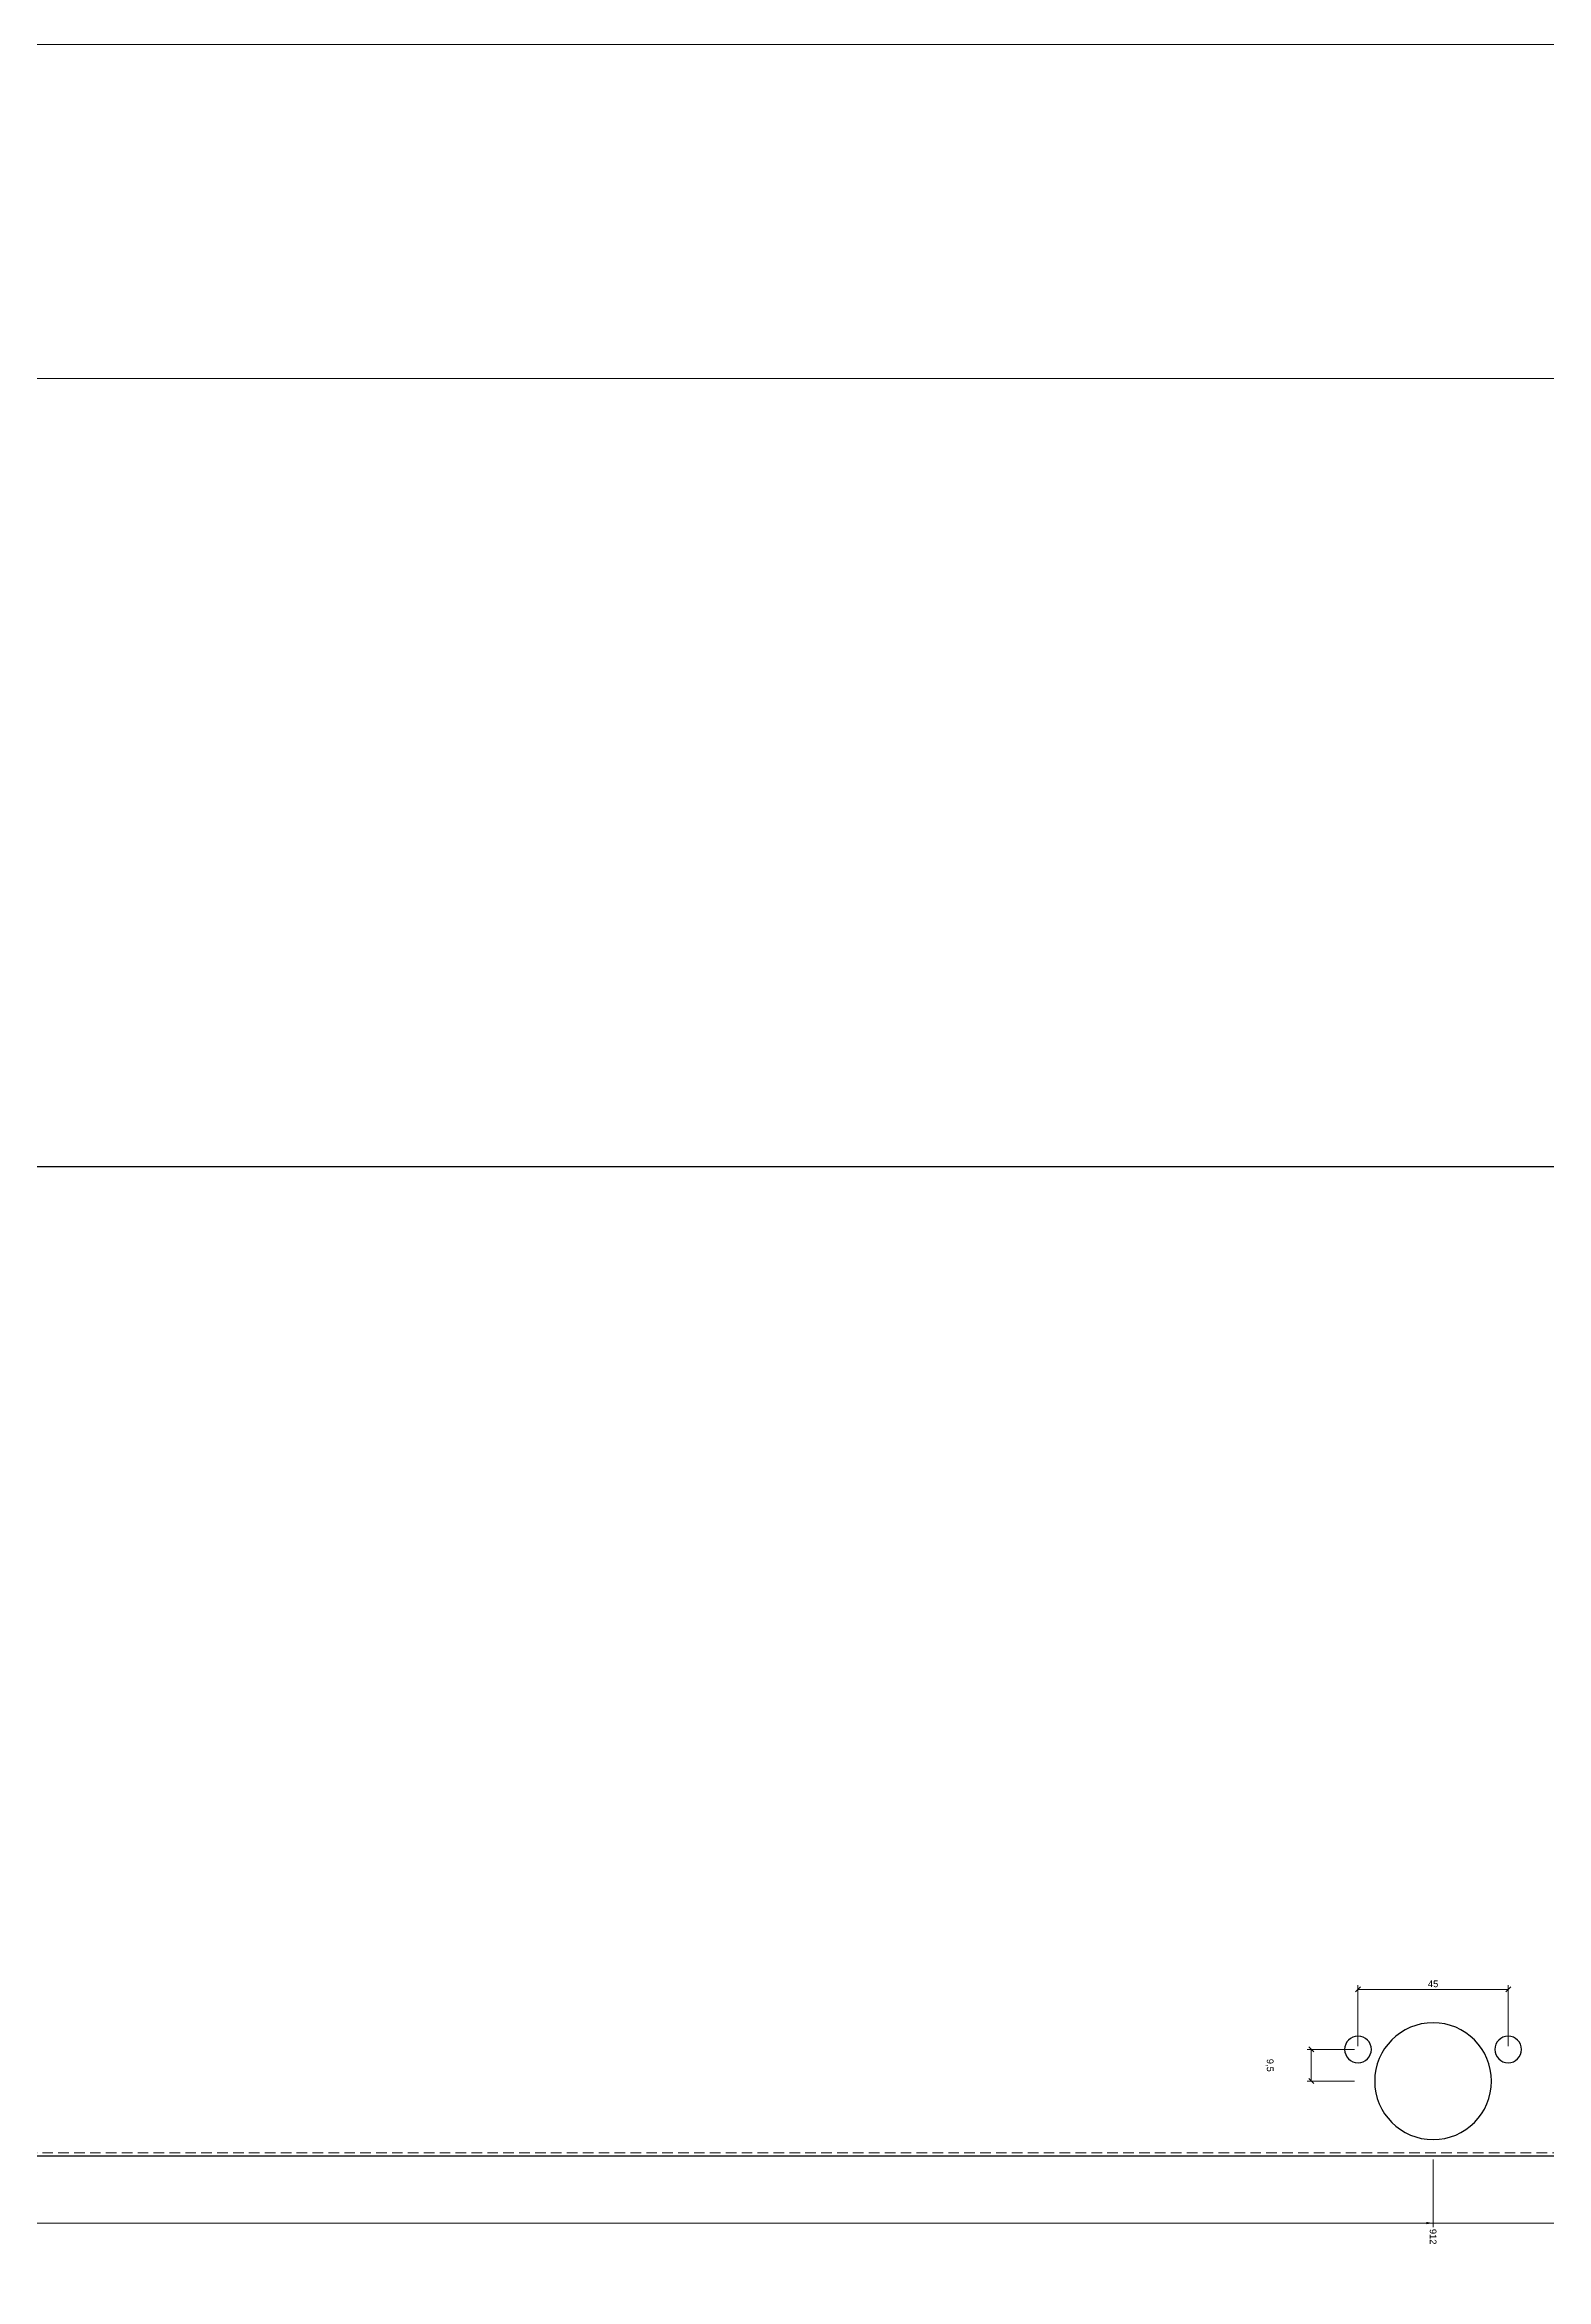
# Paper-space layout 'Door' of a CAD drawing. Header units: millimetres. Extents: x -4 to 1481, y -4 to 1046.
# Drawn here: x 739 to 1188, y 377 to 1046 of the extents above; entities that cross this region are included whole.
import ezdxf

# ---------------------------------------------------------------- set-up
doc = ezdxf.new("R2010")
doc.units = ezdxf.units.MM
doc.linetypes.add('HIDDEN2', pattern=[4.7625, 3.175, -1.5875])
doc.layers.get('0').update_dxf_attribs({"true_color": 0xc2c2ced6})
doc.layers.add('New project_cabinet-001_Door_View from above', color=1, linetype='Continuous', true_color=0xc2ff0000)
doc.layers.add('TitleBlock', color=7, linetype='Continuous')
doc.styles.add('Blum_Dimension', font='arial.ttf', dxfattribs={"height": 2})
doc.dimstyles.new('Blum_Chain', dxfattribs={"dimtxt": 2, "dimasz": 2, "dimexe": 1.25, "dimexo": 1, "dimtad": 0, "dimjust": 4, "dimtih": 1, "dimtoh": 1, "dimtxsty": 'Blum_Dimension', "dimblk1": 'DOTSMALL', "dimsah": 1, "dimcen": 2, "dimadec": 0, "dimazin": 2, "dimtfac": 1, "dimtix": 1, "dimtmove": 0, "dimatfit": 3, "dimldrblk": 'OBLIQUE', "dimfxl": 1, "dimlwd": 5, "dimlwe": 5, "dimarcsym": 0})
doc.dimstyles.new('Blum_Default', dxfattribs={"dimtxt": 2, "dimasz": 1.5, "dimexe": 1.25, "dimexo": 1, "dimtad": 1, "dimtxsty": 'Blum_Dimension', "dimblk": 'OBLIQUE', "dimcen": 2, "dimadec": 0, "dimazin": 2, "dimtfac": 1, "dimtix": 1, "dimtmove": 0, "dimatfit": 3, "dimfxl": 1, "dimlwd": 5, "dimlwe": 5, "dimarcsym": 0})

# ---------------------------------------------------------------- blocks, each defined once
blk = doc.blocks.new('TitleBlock_Door')
at = {"layer": 'TitleBlock', "lineweight": 0}
for points in [[(-0.79, -0.79, 0), (-0.79, 209.21, 0), (296.21, 209.21, 0), (296.21, -0.79, 0)], [(9.21, 9.21, 0), (9.21, 189.21, 0), (286.21, 189.21, 0), (286.21, 9.21, 0)]]:
    blk.add_polyline3d(points, close=True, dxfattribs=at)
blk = doc.blocks.new('_DotSmall')
at = {"color": 0, "linetype": 'ByBlock', "const_width": 0.5}
blk.add_lwpolyline([(-0.0625, 0, 1), (0.0625, 0, 1)], format="xyb", close=True, dxfattribs=at)
blk = doc.blocks.new('*D508')
at = {"layer": 'Defpoints', "color": 0, "lineweight": 0}
for p in [(242.53, 413.58), (1154.53, 413.58), (1154.53, 393.58)]:
    blk.add_point(p, dxfattribs=at)
at = {"layer": 'New project_cabinet-001_Door_View from above', "color": 0, "lineweight": 5}
for p, q in [((242.53, 412.58), (242.53, 392.33)), ((1154.53, 412.58), (1154.53, 392.33)), ((242.53, 393.58), (1152.53, 393.58))]:
    blk.add_line(p, q, dxfattribs=at)
at = {"layer": 'New project_cabinet-001_Door_View from above', "color": 0, "lineweight": 0}
blk.add_solid([(1152.53, 393.24), (1152.53, 393.91), (1154.53, 393.58)], dxfattribs=at)
at = {"layer": 'New project_cabinet-001_Door_View from above', "color": 0, "lineweight": 5, "xscale": 2, "yscale": 2, "zscale": 2, "rotation": 180}
blk.add_blockref('_DotSmall', (242.53, 393.58), dxfattribs=at)
at = {"layer": 'New project_cabinet-001_Door_View from above', "color": 0, "lineweight": 0, "insert": (1154.53, 389.5), "char_height": 2, "attachment_point": 5, "rotation": 270, "style": 'Blum_Dimension'}
blk.add_mtext('912', dxfattribs=at)
blk = doc.blocks.new('_Oblique')
at = {"color": 0, "linetype": 'ByBlock', "lineweight": -2}
blk.add_line((-0.5, -0.5), (0.5, 0.5), dxfattribs=at)
blk = doc.blocks.new('*D511')
at = {"layer": 'Defpoints', "color": 0, "lineweight": 0}
for p in [(242.53, 413.58), (1234.53, 413.58), (1234.53, 393.58)]:
    blk.add_point(p, dxfattribs=at)
at = {"layer": 'New project_cabinet-001_Door_View from above', "color": 0, "lineweight": 5}
for p, q in [((242.53, 412.58), (242.53, 392.33)), ((1234.53, 412.58), (1234.53, 392.33)), ((242.53, 393.58), (1232.53, 393.58))]:
    blk.add_line(p, q, dxfattribs=at)
at = {"layer": 'New project_cabinet-001_Door_View from above', "color": 0, "lineweight": 0}
blk.add_solid([(1232.53, 393.24), (1232.53, 393.91), (1234.53, 393.58)], dxfattribs=at)
at = {"layer": 'New project_cabinet-001_Door_View from above', "color": 0, "lineweight": 5, "xscale": 2, "yscale": 2, "zscale": 2, "rotation": 180}
blk.add_blockref('_DotSmall', (242.53, 393.58), dxfattribs=at)
at = {"layer": 'New project_cabinet-001_Door_View from above', "color": 0, "lineweight": 0, "insert": (1234.53, 389.5), "char_height": 2, "attachment_point": 5, "rotation": 270, "style": 'Blum_Dimension'}
blk.add_mtext('992', dxfattribs=at)
blk = doc.blocks.new('*D517')
at = {"layer": 'Defpoints', "color": 0, "lineweight": 0}
for p in [(1118.03, 445.58), (1132.03, 445.58), (1132.03, 436.08)]:
    blk.add_point(p, dxfattribs=at)
at = {"layer": 'New project_cabinet-001_Door_View from above', "color": 0, "lineweight": 5}
for p, q in [((1131.03, 445.58), (1116.78, 445.58)), ((1118.03, 436.08), (1118.03, 445.58)), ((1131.03, 436.08), (1116.78, 436.08))]:
    blk.add_line(p, q, dxfattribs=at)
at = {"layer": 'New project_cabinet-001_Door_View from above', "color": 0, "lineweight": 5, "xscale": 1.5, "yscale": 1.5, "zscale": 1.5}
for p, rotation in [((1118.03, 445.58), 90), ((1118.03, 436.08), 270)]:
    blk.add_blockref('_Oblique', p, dxfattribs=dict(at, rotation=rotation))
at = {"layer": 'New project_cabinet-001_Door_View from above', "color": 0, "lineweight": 0, "insert": (1105.53, 440.83), "char_height": 2, "attachment_point": 5, "rotation": 270, "style": 'Blum_Dimension'}
blk.add_mtext('9,5', dxfattribs=at)
blk = doc.blocks.new('*D520')
at = {"layer": 'Defpoints', "color": 0, "lineweight": 0}
for p in [(1177.03, 463.58), (1132.03, 445.58), (1177.03, 445.58)]:
    blk.add_point(p, dxfattribs=at)
at = {"layer": 'New project_cabinet-001_Door_View from above', "color": 0, "lineweight": 5}
for p, q in [((1132.03, 446.58), (1132.03, 464.83)), ((1132.03, 463.58), (1177.03, 463.58)), ((1177.03, 446.58), (1177.03, 464.83))]:
    blk.add_line(p, q, dxfattribs=at)
at = {"layer": 'New project_cabinet-001_Door_View from above', "color": 0, "lineweight": 5, "xscale": 1.5, "yscale": 1.5, "zscale": 1.5, "rotation": 180}
blk.add_blockref('_Oblique', (1132.03, 463.58), dxfattribs=at)
at = {"layer": 'New project_cabinet-001_Door_View from above', "color": 0, "lineweight": 5, "xscale": 1.5, "yscale": 1.5, "zscale": 1.5}
blk.add_blockref('_Oblique', (1177.03, 463.58), dxfattribs=at)
at = {"layer": 'New project_cabinet-001_Door_View from above', "color": 0, "lineweight": 0, "insert": (1154.53, 465.22), "char_height": 2, "attachment_point": 5, "style": 'Blum_Dimension'}
blk.add_mtext('45', dxfattribs=at)

psp = doc.layouts.new('Door')

# ---------------------------------------------------------------- linework, layer by layer
at = {"linetype": 'Continuous', "lineweight": 30}
for p, q in [((242.531, 710.078), (1234.531, 710.078)), ((1234.531, 413.578), (242.531, 413.578))]:
    psp.add_line(p, q, dxfattribs=at)
at = {"linetype": 'HIDDEN2', "lineweight": 5}
psp.add_line((242.531, 414.578), (1234.531, 414.578), dxfattribs=at)
at = {"linetype": 'Continuous', "lineweight": 30, "extrusion": (0, 0, -1)}
for centre, radius in [((-1132.031, 445.578), 4), ((-1154.531, 436.078), 17.5), ((-1177.031, 445.578), 4)]:
    psp.add_circle(centre, radius, dxfattribs=at)

# ---------------------------------------------------------------- block references
at = {"lineweight": 0, "xscale": 5, "yscale": 5, "zscale": 5}
psp.add_blockref('TitleBlock_Door', (0, 0), dxfattribs=at)

# ---------------------------------------------------------------- dimensions: what is measured, and where the dimension line sits
at = {"layer": 'New project_cabinet-001_Door_View from above', "lineweight": 0}
for base, p1, p2, dimstyle, picture, middle in [((1177.031, 463.578), (1132.031, 445.578), (1177.031, 445.578), 'Blum_Default', '*D520', (1154.531, 465.22)), ((1154.531, 393.578), (242.531, 413.578), (1154.531, 413.578), 'Blum_Chain', '*D508', (1154.531, 389.503)), ((1234.531, 393.578), (242.531, 413.578), (1234.531, 413.578), 'Blum_Chain', '*D511', (1234.531, 389.503))]:
    dim = psp.add_linear_dim(base=base, p1=p1, p2=p2, dimstyle=dimstyle, override={"dimscale": 0}, dxfattribs=at)
    dim.commit()
    dim.dimension.update_dxf_attribs({"geometry": picture, "text_midpoint": middle})
dim = psp.add_linear_dim(base=(1118.031, 445.578), p1=(1132.031, 436.078), p2=(1132.031, 445.578), angle=90, dimstyle='Blum_Default', override={"dimscale": 0, "dimtad": 4, "dimtmove": 2}, dxfattribs=at)
dim.commit()
dim.dimension.update_dxf_attribs({"geometry": '*D517', "text_midpoint": (1105.531, 440.828), "dimtype": 160})

doc.saveas('drawing.dxf')
